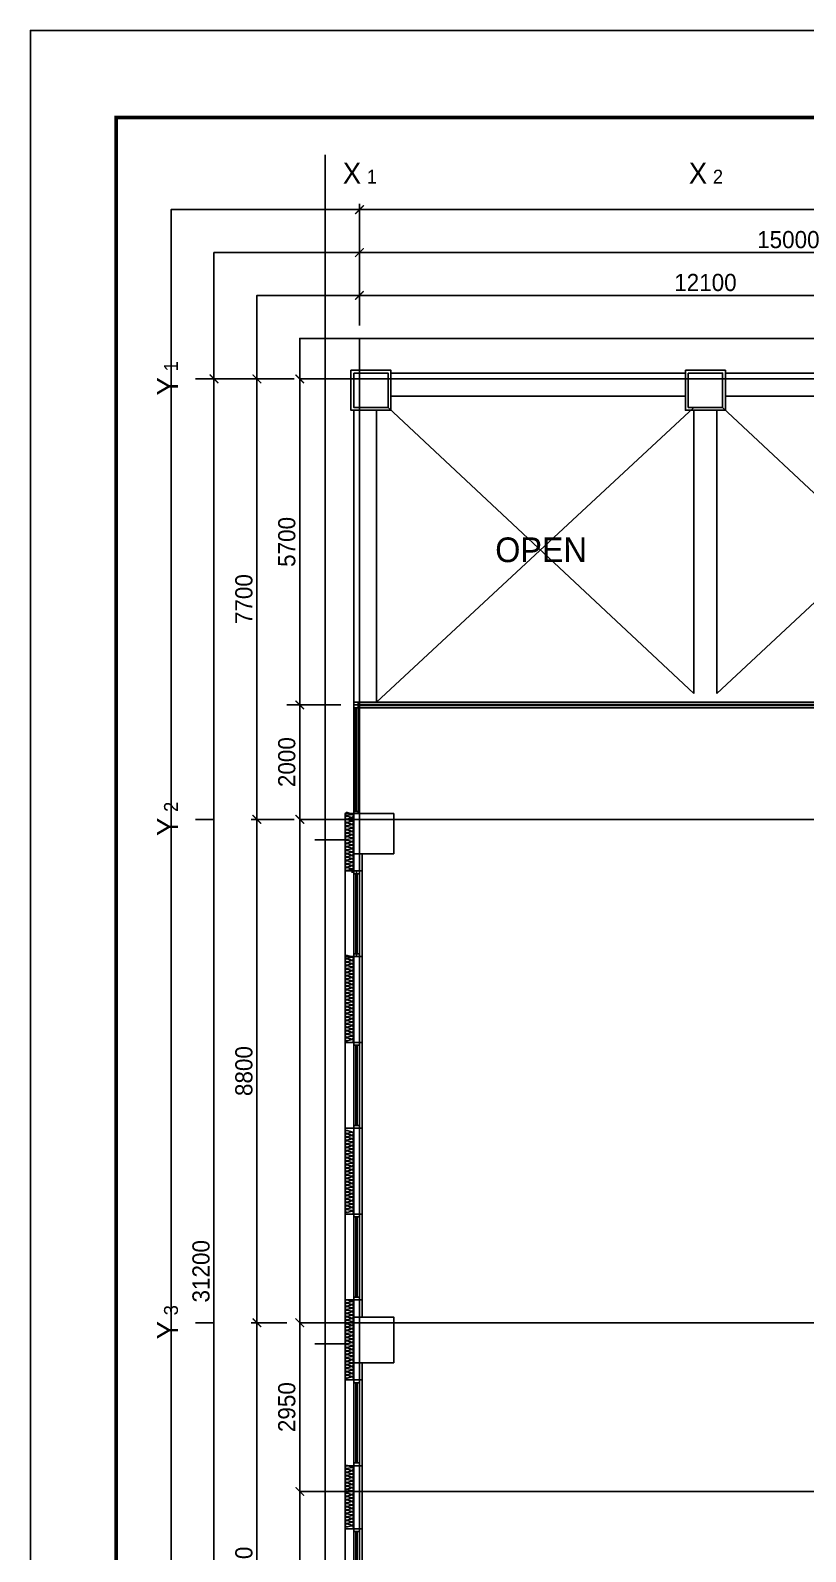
# Model space of a CAD drawing. Header units: millimetres. Extents: x 0 to 199210, y 0 to 94205.
# Drawn here: x 0 to 13554, y 67614 to 94205 of the extents above; entities that cross this region are included whole.
import ezdxf
from ezdxf.enums import TextEntityAlignment as Align

# ---------------------------------------------------------------- set-up
doc = ezdxf.new("R2010")
doc.units = ezdxf.units.MM
doc.linetypes.add('CEN', pattern=[62, 60, -1, 0, -1])
doc.linetypes.add('HIDDEN', pattern=[3, 2, -1])
doc.layers.get('Defpoints').update_dxf_attribs({"color": 142})
for name, color, linetype in [('4', 4, 'Continuous'), ('CEN', 1, 'CEN'), ('COL', 2, 'Continuous'), ('DIM', 7, 'Continuous'), ('Hid', 7, 'HIDDEN'), ('ins', 9, 'Continuous'), ('OPEN', 11, 'Continuous'), ('WID', 4, 'Continuous'), ('WIN-9', 9, 'Continuous')]:
    doc.layers.add(name, color=color, linetype=linetype)
doc.layers.add('INVisible', color=165, linetype='Continuous', plot=False)
doc.styles.add('11', font='Dotum.ttf')
doc.styles.add('돋움', font='Dotum.ttf')
doc.dimstyles.new('150', dxfattribs={"dimscale": 50, "dimtxt": 6, "dimasz": 3, "dimexe": 2, "dimexo": 4.5, "dimgap": 1.5, "dimtad": 1, "dimtoh": 1, "dimdec": 0, "dimzin": 0, "dimdsep": 46, "dimtxsty": '11', "dimblk1": 'ARCHTICK', "dimblk2": 'ARCHTICK', "dimsah": 1, "dimcen": 5, "dimclrd": 143, "dimclre": 143, "dimclrt": 7, "dimadec": 0, "dimazin": 0, "dimtfac": 1, "dimtdec": 0, "dimtix": 1, "dimtmove": 2, "dimatfit": 3, "dimldrblk": 'ARCHTICK', "dimfxl": 1, "dimtolj": 1, "dimtzin": 0, "dimlwd": -1, "dimlwe": -1, "dimarcsym": 0})

# ---------------------------------------------------------------- blocks, each defined once
blk = doc.blocks.new('FORM_A3_100')
at = {"color": 8}
blk.add_lwpolyline([(42000, 0), (42000, 29700), (0, 29700), (0, 0)], close=True, dxfattribs=at)
at = {"color": 7, "const_width": 41.7}
blk.add_lwpolyline([(41001, 1016), (41001, 28684), (999, 28684), (999, 1016)], close=True, dxfattribs=at)
blk = doc.blocks.new('_ArchTick')
at = {"color": 0, "linetype": 'ByBlock', "const_width": 0.15}
blk.add_lwpolyline([(-0.5, -0.5), (0.5, 0.5)], dxfattribs=at)
blk = doc.blocks.new('*D79')
at = {"layer": 'Defpoints', "color": 0, "transparency": 16777216}
for p in [(4710, 88114), (3960, 80414), (4710, 80414)]:
    blk.add_point(p, dxfattribs=at)
at = {"layer": 'DIM', "color": 143, "transparency": 16777216}
for p, q in [((4485, 88114), (3860, 88114)), ((3960, 88114), (3960, 80414)), ((4485, 80414), (3860, 80414))]:
    blk.add_line(p, q, dxfattribs=at)
at = {"layer": 'DIM', "color": 143, "transparency": 16777216, "xscale": 150, "yscale": 150, "zscale": 150}
for p, rotation in [((3960, 88114), 90), ((3960, 80414), 270)]:
    blk.add_blockref('_ArchTick', p, dxfattribs=dict(at, rotation=rotation))
at = {"layer": 'DIM', "color": 7, "transparency": 16777216, "insert": (3734, 84264), "char_height": 300, "attachment_point": 5, "rotation": 90, "style": '11'}
blk.add_mtext('\\A1;7700', dxfattribs=at)
blk = doc.blocks.new('*D80')
at = {"layer": 'Defpoints', "color": 0, "transparency": 16777216}
for p in [(4710, 80414), (3960, 71614), (4710, 71614)]:
    blk.add_point(p, dxfattribs=at)
at = {"layer": 'DIM', "color": 143, "transparency": 16777216}
for p, q in [((4485, 80414), (3860, 80414)), ((3960, 80414), (3960, 71614)), ((4485, 71614), (3860, 71614))]:
    blk.add_line(p, q, dxfattribs=at)
at = {"layer": 'DIM', "color": 143, "transparency": 16777216, "xscale": 150, "yscale": 150, "zscale": 150}
for p, rotation in [((3960, 80414), 90), ((3960, 71614), 270)]:
    blk.add_blockref('_ArchTick', p, dxfattribs=dict(at, rotation=rotation))
at = {"layer": 'DIM', "color": 7, "transparency": 16777216, "insert": (3734, 76014), "char_height": 300, "attachment_point": 5, "rotation": 90, "style": '11'}
blk.add_mtext('\\A1;8800', dxfattribs=at)
blk = doc.blocks.new('*D81')
at = {"layer": 'Defpoints', "color": 0, "transparency": 16777216}
for p in [(4710, 71614), (3960, 62914), (4710, 62914)]:
    blk.add_point(p, dxfattribs=at)
at = {"layer": 'DIM', "color": 143, "transparency": 16777216}
for p, q in [((4485, 71614), (3860, 71614)), ((3960, 71614), (3960, 62914)), ((4485, 62914), (3860, 62914))]:
    blk.add_line(p, q, dxfattribs=at)
at = {"layer": 'DIM', "color": 143, "transparency": 16777216, "xscale": 150, "yscale": 150, "zscale": 150}
for p, rotation in [((3960, 71614), 90), ((3960, 62914), 270)]:
    blk.add_blockref('_ArchTick', p, dxfattribs=dict(at, rotation=rotation))
at = {"layer": 'DIM', "color": 7, "transparency": 16777216, "insert": (3734, 67264), "char_height": 300, "attachment_point": 5, "rotation": 90, "style": '11'}
blk.add_mtext('\\A1;8700', dxfattribs=at)
blk = doc.blocks.new('*D83')
at = {"layer": 'Defpoints', "color": 0, "transparency": 16777216}
for p in [(4710, 88114), (3210, 56914), (4710, 56914)]:
    blk.add_point(p, dxfattribs=at)
at = {"layer": 'DIM', "color": 143, "transparency": 16777216}
for p, q in [((4485, 88114), (3110, 88114)), ((3210, 88114), (3210, 56914)), ((4485, 56914), (3110, 56914))]:
    blk.add_line(p, q, dxfattribs=at)
at = {"layer": 'DIM', "color": 143, "transparency": 16777216, "xscale": 150, "yscale": 150, "zscale": 150}
for p, rotation in [((3210, 88114), 90), ((3210, 56914), 270)]:
    blk.add_blockref('_ArchTick', p, dxfattribs=dict(at, rotation=rotation))
at = {"layer": 'DIM', "color": 7, "transparency": 16777216, "insert": (2984, 72514), "char_height": 300, "attachment_point": 5, "rotation": 90, "style": '11'}
blk.add_mtext('\\A1;31200', dxfattribs=at)
blk = doc.blocks.new('*D85')
at = {"layer": 'Defpoints', "color": 0, "transparency": 16777216}
for p in [(17853, 89572), (5753, 88822), (17853, 88822)]:
    blk.add_point(p, dxfattribs=at)
at = {"layer": 'DIM', "color": 143, "transparency": 16777216}
for p, q in [((5753, 89047), (5753, 89672)), ((17853, 89047), (17853, 89672)), ((5753, 89572), (17853, 89572))]:
    blk.add_line(p, q, dxfattribs=at)
at = {"layer": 'DIM', "color": 143, "transparency": 16777216, "xscale": 150, "yscale": 150, "zscale": 150, "rotation": 180}
blk.add_blockref('_ArchTick', (5753, 89572), dxfattribs=at)
at = {"layer": 'DIM', "color": 143, "transparency": 16777216, "xscale": 150, "yscale": 150, "zscale": 150}
blk.add_blockref('_ArchTick', (17853, 89572), dxfattribs=at)
at = {"layer": 'DIM', "color": 7, "transparency": 16777216, "insert": (11803, 89797), "char_height": 300, "attachment_point": 5, "style": '11'}
blk.add_mtext('\\A1;12100', dxfattribs=at)
blk = doc.blocks.new('*D87')
at = {"layer": 'Defpoints', "color": 0, "transparency": 16777216}
for p in [(20753, 90322), (5753, 88822), (20753, 88822)]:
    blk.add_point(p, dxfattribs=at)
at = {"layer": 'DIM', "color": 143, "transparency": 16777216}
for p, q in [((5753, 89047), (5753, 90422)), ((20753, 89047), (20753, 90422)), ((5753, 90322), (20753, 90322))]:
    blk.add_line(p, q, dxfattribs=at)
at = {"layer": 'DIM', "color": 143, "transparency": 16777216, "xscale": 150, "yscale": 150, "zscale": 150, "rotation": 180}
blk.add_blockref('_ArchTick', (5753, 90322), dxfattribs=at)
at = {"layer": 'DIM', "color": 143, "transparency": 16777216, "xscale": 150, "yscale": 150, "zscale": 150}
blk.add_blockref('_ArchTick', (20753, 90322), dxfattribs=at)
at = {"layer": 'DIM', "color": 7, "transparency": 16777216, "insert": (13253, 90547), "char_height": 300, "attachment_point": 5, "style": '11'}
blk.add_mtext('\\A1;15000', dxfattribs=at)
blk = doc.blocks.new('*D93')
at = {"layer": 'Defpoints', "color": 0, "transparency": 16777216}
for p in [(5753, 91072), (5753, 88822), (50753, 88822)]:
    blk.add_point(p, dxfattribs=at)
at = {"layer": 'DIM', "color": 143, "transparency": 16777216}
for p, q in [((5753, 89047), (5753, 91172)), ((50753, 91072), (5753, 91072)), ((50753, 89047), (50753, 91172))]:
    blk.add_line(p, q, dxfattribs=at)
at = {"layer": 'DIM', "color": 143, "transparency": 16777216, "xscale": 150, "yscale": 150, "zscale": 150, "rotation": 180}
blk.add_blockref('_ArchTick', (5753, 91072), dxfattribs=at)
at = {"layer": 'DIM', "color": 143, "transparency": 16777216, "xscale": 150, "yscale": 150, "zscale": 150}
blk.add_blockref('_ArchTick', (50753, 91072), dxfattribs=at)
at = {"layer": 'DIM', "color": 7, "transparency": 16777216, "insert": (28253, 91297), "char_height": 300, "attachment_point": 5, "style": '11'}
blk.add_mtext('\\A1;45000', dxfattribs=at)
blk = doc.blocks.new('*D68')
at = {"layer": 'Defpoints', "color": 0, "transparency": 16777216}
for p in [(4710, 71614), (4710, 68664), (4710, 68664)]:
    blk.add_point(p, dxfattribs=at)
at = {"layer": 'DIM', "color": 143, "transparency": 16777216}
for p, q in [((4710, 71614), (4710, 68664)), ((4935, 71614), (4810, 71614)), ((4935, 68664), (4810, 68664))]:
    blk.add_line(p, q, dxfattribs=at)
at = {"layer": 'DIM', "color": 143, "transparency": 16777216, "xscale": 150, "yscale": 150, "zscale": 150}
for p, rotation in [((4710, 71614), 90), ((4710, 68664), 270)]:
    blk.add_blockref('_ArchTick', p, dxfattribs=dict(at, rotation=rotation))
at = {"layer": 'DIM', "color": 7, "transparency": 16777216, "insert": (4484, 70139), "char_height": 300, "attachment_point": 5, "rotation": 90, "style": '11'}
blk.add_mtext('\\A1;2950', dxfattribs=at)
blk = doc.blocks.new('*D69')
at = {"layer": 'Defpoints', "color": 0, "transparency": 16777216}
for p in [(4710, 68664), (4710, 62914), (4710, 62914)]:
    blk.add_point(p, dxfattribs=at)
at = {"layer": 'DIM', "color": 143, "transparency": 16777216}
for p, q in [((4710, 68664), (4710, 62914)), ((4935, 68664), (4810, 68664)), ((4935, 62914), (4810, 62914))]:
    blk.add_line(p, q, dxfattribs=at)
at = {"layer": 'DIM', "color": 143, "transparency": 16777216, "xscale": 150, "yscale": 150, "zscale": 150}
for p, rotation in [((4710, 68664), 90), ((4710, 62914), 270)]:
    blk.add_blockref('_ArchTick', p, dxfattribs=dict(at, rotation=rotation))
at = {"layer": 'DIM', "color": 7, "transparency": 16777216, "insert": (4484, 65789), "char_height": 300, "attachment_point": 5, "rotation": 90, "style": '11'}
blk.add_mtext('\\A1;5750', dxfattribs=at)
blk = doc.blocks.new('insul1')
blk.add_lwpolyline([(0, 0.25, 1.344031), (0.35, 0.25), (0.2, 0.75, -1.344031), (0.55, 0.75), (0.4, 0.25)], format="xyb")
blk = doc.blocks.new('*D107')
at = {"color": 143, "transparency": 16777216}
for p, q in [((5428, 82414), (4610, 82414)), ((4710, 82414), (4710, 80414)), ((4485, 80414), (4610, 80414))]:
    blk.add_line(p, q, dxfattribs=at)
at = {"layer": 'Defpoints', "color": 0, "transparency": 16777216}
for p in [(5653, 82414), (4710, 80414), (4710, 80414)]:
    blk.add_point(p, dxfattribs=at)
at = {"color": 143, "transparency": 16777216, "xscale": 150, "yscale": 150, "zscale": 150}
for p, rotation in [((4710, 82414), 90), ((4710, 80414), 270)]:
    blk.add_blockref('_ArchTick', p, dxfattribs=dict(at, rotation=rotation))
at = {"color": 7, "transparency": 16777216, "insert": (4484, 81414), "char_height": 300, "attachment_point": 5, "rotation": 90, "style": '11'}
blk.add_mtext('\\A1;2000', dxfattribs=at)
blk = doc.blocks.new('*D108')
at = {"color": 143, "transparency": 16777216}
for p, q in [((4485, 88114), (4610, 88114)), ((4710, 88114), (4710, 82414)), ((4485, 82414), (4610, 82414))]:
    blk.add_line(p, q, dxfattribs=at)
at = {"layer": 'Defpoints', "color": 0, "transparency": 16777216}
for p in [(4710, 88114), (4710, 82414), (4710, 82414)]:
    blk.add_point(p, dxfattribs=at)
at = {"color": 143, "transparency": 16777216, "xscale": 150, "yscale": 150, "zscale": 150}
for p, rotation in [((4710, 88114), 90), ((4710, 82414), 270)]:
    blk.add_blockref('_ArchTick', p, dxfattribs=dict(at, rotation=rotation))
at = {"color": 7, "transparency": 16777216, "insert": (4484, 85264), "char_height": 300, "attachment_point": 5, "rotation": 90, "style": '11'}
blk.add_mtext('\\A1;5700', dxfattribs=at)

msp = doc.modelspace()

# ---------------------------------------------------------------- linework, layer by layer
at = {"color": 0, "linetype": 'ByBlock'}
for p, q in [((2884.6, 88114.1), (3209.6, 88114.1)), ((2884.6, 80414.1), (3209.6, 80414.1)), ((2884.6, 71614.1), (3209.6, 71614.1))]:
    msp.add_line(p, q, dxfattribs=at)
for p, q in [((6302.7, 88214.1), (11452.7, 88214.1)), ((12152.7, 88214.1), (17202.7, 88214.1)), ((6302.7, 87814.1), (11452.7, 87814.1)), ((12152.7, 87814.1), (17202.7, 87814.1)), ((5652.7, 87564.1), (5652.7, 82464.1)), ((6052.7, 87564.1), (6052.7, 82464.1)), ((11602.7, 87564.1), (11602.7, 82614.1)), ((12002.7, 87564.1), (12002.7, 82614.1)), ((4975.3, 80057.4), (5540.2, 80057.4)), ((4975.3, 71244.9), (5540.2, 71244.9))]:
    msp.add_line(p, q)
at = {"layer": '4'}
for p, q in [((5502.7, 80514.1), (5502.7, 79514.1)), ((5652.7, 80514.1), (5502.7, 80514.1)), ((5652.7, 79514.1), (5502.7, 79514.1)), ((5652.7, 78014.1), (5502.7, 78014.1)), ((5502.7, 78014.1), (5502.7, 76514.1)), ((5652.7, 76514.1), (5502.7, 76514.1)), ((5652.7, 75014.1), (5502.7, 75014.1)), ((5502.7, 75014.1), (5502.7, 73514.1)), ((5652.7, 73514.1), (5502.7, 73514.1)), ((5502.7, 72014.1), (5502.7, 70614.1)), ((5652.7, 72014.1), (5502.7, 72014.1)), ((5652.7, 70614.1), (5502.7, 70614.1)), ((5652.7, 69114.1), (5502.7, 69114.1)), ((5502.7, 69114.1), (5502.7, 68014.1)), ((5652.7, 68014.1), (5502.7, 68014.1))]:
    msp.add_line(p, q, dxfattribs=at)
for points in [[(5602.7, 88264.1), (5602.7, 87564.1), (6302.7, 87564.1), (6302.7, 88264.1)], [(11452.7, 88264.1), (11452.7, 87564.1), (12152.7, 87564.1), (12152.7, 88264.1)]]:
    msp.add_lwpolyline(points, close=True, dxfattribs=at)
at = {"layer": 'CEN'}
for p, q in [((5752.7, 88822), (5752.7, 55050.5)), ((4709.6, 88114.1), (53578.6, 88114.1)), ((5652.7, 82414.1), (53578.6, 82414.1)), ((4709.6, 80414.1), (53578.6, 80414.1)), ((4709.6, 71614.1), (53578.6, 71614.1)), ((4709.6, 68664.1), (53578.6, 68664.1))]:
    msp.add_line(p, q, dxfattribs=at)
at = {"layer": 'COL'}
for p, q in [((5652.7, 79514.1), (5652.7, 79814.1)), ((5802.7, 79514.1), (5802.7, 79814.1)), ((5652.7, 79514.1), (5802.7, 79514.1)), ((5652.7, 78014.1), (5802.7, 78014.1)), ((5652.7, 78014.1), (5652.7, 76514.1)), ((5802.7, 76514.1), (5802.7, 78014.1)), ((5652.7, 76514.1), (5802.7, 76514.1)), ((5652.7, 75014.1), (5802.7, 75014.1)), ((5652.7, 75014.1), (5652.7, 73514.1)), ((5802.7, 73514.1), (5802.7, 75014.1)), ((5652.7, 73514.1), (5802.7, 73514.1)), ((5652.7, 72014.1), (5802.7, 72014.1)), ((5652.7, 72014.1), (5652.7, 71714.1)), ((5802.7, 72014.1), (5802.7, 71714.1)), ((5652.7, 70614.1), (5652.7, 70914.1)), ((5802.7, 70614.1), (5802.7, 70914.1)), ((5652.7, 70614.1), (5802.7, 70614.1)), ((5652.7, 69114.1), (5802.7, 69114.1)), ((5652.7, 69114.1), (5652.7, 68014.1)), ((5802.7, 68014.1), (5802.7, 69114.1)), ((5652.7, 68014.1), (5802.7, 68014.1))]:
    msp.add_line(p, q, dxfattribs=at)
for points in [[(5652.7, 88214.1), (5652.7, 87614.1), (6252.7, 87614.1), (6252.7, 88214.1), (5652.7, 88214.1)], [(11502.7, 88214.1), (11502.7, 87614.1), (12102.7, 87614.1), (12102.7, 88214.1), (11502.7, 88214.1)], [(5652.7, 80514.1), (5652.7, 79814.1), (6352.7, 79814.1), (6352.7, 80514.1), (5652.7, 80514.1)], [(5652.7, 71714.1), (5652.7, 70914.1), (6352.7, 70914.1), (6352.7, 71714.1), (5652.7, 71714.1)]]:
    msp.add_lwpolyline(points, dxfattribs=at)
at = {"layer": 'Hid', "ltscale": 5}
msp.add_line((5153, 92031.2), (5153, 62738.8), dxfattribs=at)
at = {"layer": 'INVisible'}
for points in [[(55828.6, 52800.5), (2459.6, 52800.5), (2459.6, 91072), (55828.6, 91072)], [(55078.6, 53550.5), (3209.6, 53550.5), (3209.6, 90322), (55078.6, 90322)], [(54328.6, 54300.5), (3959.6, 54300.5), (3959.6, 89572), (54328.6, 89572)], [(53578.6, 55050.5), (4709.6, 55050.5), (4709.6, 88822), (53578.6, 88822)]]:
    msp.add_lwpolyline(points, close=True, dxfattribs=at)
at = {"layer": 'OPEN'}
for p, q in [((6052.7, 82464.1), (11602.7, 87614.1)), ((6252.7, 87614.1), (11602.7, 82614.1)), ((12102.7, 87614.1), (17602.7, 82464.1)), ((12002.7, 82614.1), (17202.7, 87464.1))]:
    msp.add_line(p, q, dxfattribs=at)
at = {"layer": 'WID', "color": 4}
for p, q in [((5652.7, 82464.1), (17602.7, 82464.1)), ((5652.7, 82464.1), (5652.7, 80554.1)), ((5732.7, 82464.1), (5732.7, 80554.1)), ((5652.7, 82364.1), (17602.7, 82364.1)), ((5686.7, 82364.1), (5686.7, 80554.1)), ((5698.7, 82364.1), (5698.7, 80554.1)), ((5732.7, 82424.1), (16152.7, 82424.1)), ((5732.7, 82404.1), (16152.7, 82404.1))]:
    msp.add_line(p, q, dxfattribs=at)
at = {"layer": 'WID'}
for p, q in [((5652.7, 79464.1), (5652.7, 78064.1)), ((5692.7, 79464.1), (5692.7, 78064.1)), ((5712.7, 79464.1), (5712.7, 78064.1)), ((5752.7, 79464.1), (5752.7, 78064.1)), ((5652.7, 76464.1), (5652.7, 75064.1)), ((5692.7, 76464.1), (5692.7, 75064.1)), ((5712.7, 76464.1), (5712.7, 75064.1)), ((5752.7, 76464.1), (5752.7, 75064.1)), ((5652.7, 73464.1), (5652.7, 72064.1)), ((5692.7, 73464.1), (5692.7, 72064.1)), ((5712.7, 73464.1), (5712.7, 72064.1)), ((5752.7, 73464.1), (5752.7, 72064.1)), ((5652.7, 70564.1), (5652.7, 69164.1)), ((5692.7, 70564.1), (5692.7, 69164.1)), ((5712.7, 70564.1), (5712.7, 69164.1)), ((5752.7, 70564.1), (5752.7, 69164.1)), ((5652.7, 67964.1), (5652.7, 66564.1)), ((5692.7, 67964.1), (5692.7, 66564.1)), ((5712.7, 67964.1), (5712.7, 66564.1)), ((5752.7, 67964.1), (5752.7, 66564.1))]:
    msp.add_line(p, q, dxfattribs=at)
at = {"layer": 'WID', "color": 4}
msp.add_lwpolyline([(5707.7, 80514.1), (5732.7, 80514.1), (5732.7, 80554.1), (5652.7, 80554.1), (5652.7, 80514.1), (5677.7, 80514.1)], dxfattribs=at)
at = {"layer": 'WID'}
for points in [[(5752.7, 79514.1), (5752.7, 79464.1), (5652.7, 79464.1), (5652.7, 79514.1)], [(5752.7, 78014.1), (5752.7, 78064.1), (5652.7, 78064.1), (5652.7, 78014.1)], [(5752.7, 76514.1), (5752.7, 76464.1), (5652.7, 76464.1), (5652.7, 76514.1)], [(5752.7, 75014.1), (5752.7, 75064.1), (5652.7, 75064.1), (5652.7, 75014.1)], [(5752.7, 73514.1), (5752.7, 73464.1), (5652.7, 73464.1), (5652.7, 73514.1)], [(5752.7, 72014.1), (5752.7, 72064.1), (5652.7, 72064.1), (5652.7, 72014.1)], [(5752.7, 70614.1), (5752.7, 70564.1), (5652.7, 70564.1), (5652.7, 70614.1)], [(5752.7, 69114.1), (5752.7, 69164.1), (5652.7, 69164.1), (5652.7, 69114.1)], [(5752.7, 68014.1), (5752.7, 67964.1), (5652.7, 67964.1), (5652.7, 68014.1)]]:
    msp.add_lwpolyline(points, close=True, dxfattribs=at)
at = {"layer": 'WIN-9'}
for p, q in [((5502.7, 79514.1), (5502.7, 78014.1)), ((5702.7, 78014.1), (5702.7, 79514.1)), ((5802.7, 78014.1), (5802.7, 79514.1)), ((5502.7, 76514.1), (5502.7, 75014.1)), ((5802.7, 75014.1), (5802.7, 76514.1)), ((5502.7, 73514.1), (5502.7, 72014.1)), ((5802.7, 72014.1), (5802.7, 73514.1)), ((5502.7, 70614.1), (5502.7, 69114.1)), ((5802.7, 69114.1), (5802.7, 70614.1)), ((5502.7, 68014.1), (5502.7, 66514.1)), ((5802.7, 66514.1), (5802.7, 68014.1))]:
    msp.add_line(p, q, dxfattribs=at)

# ---------------------------------------------------------------- block references
at = {"xscale": 1.499999999961756, "yscale": 1.499999999961756, "zscale": 1.499999999961756}
msp.add_blockref('FORM_A3_100', (0, 49655.2), dxfattribs=at)
at = {"layer": 'ins', "xscale": 150, "yscale": 150, "zscale": 150, "rotation": 90, "row_count": 1, "row_spacing": 0, "column_spacing": 60}
for p, column_count in [((5652.7, 79489.1), 17), ((5652.7, 76514.1), 25), ((5652.7, 73514.1), 24), ((5652.7, 70614.1), 23), ((5652.7, 68014.1), 18)]:
    msp.add_blockref('insul1', p, dxfattribs=dict(at, column_count=column_count))

# ---------------------------------------------------------------- texts
at = {"color": 3, "linetype": 'ByBlock', "style": '돋움'}
for tag, text, height, p in [('X', 'X', 365.6, (5622.7, 91709.5)), ('1', '1', 243.8, (5972.1, 91648.6)), ('X', 'X', 365.6, (11672.7, 91709.5)), ('2', '1', 243.8, (12022.1, 91648.6))]:
    msp.add_attdef(tag, text=text, height=height, dxfattribs=at).set_placement(p, align=Align.MIDDLE_CENTER)
for tag, text, height, p in [('1', '1', 243.8, (2458, 88333.4)), ('Y', 'X', 365.6, (2397.1, 87984)), ('2', '1', 243.8, (2458, 80633.4)), ('Y', 'X', 365.6, (2397.1, 80284)), ('3', '1', 243.8, (2458, 71833.4)), ('Y', 'X', 365.6, (2397.1, 71484))]:
    msp.add_attdef(tag, text=text, height=height, rotation=90, dxfattribs=at).set_placement(p, align=Align.MIDDLE_CENTER)
at = {"layer": 'OPEN', "style": '돋움'}
msp.add_text('OPEN', height=432, dxfattribs=at).set_placement((8928.8, 85126.2), align=Align.MIDDLE)

# ---------------------------------------------------------------- dimensions: what is measured, and where the dimension line sits
for base, p1, p2, picture, middle in [((4709.6, 82414.1), (4709.6, 88114.1), (4709.6, 82414.1), '*D108', (4484.4, 85264.1)), ((4709.6, 80414.1), (5652.7, 82414.1), (4709.6, 80414.1), '*D107', (4484.4, 81414.1))]:
    dim = msp.add_linear_dim(base=base, p1=p1, p2=p2, angle=90, dimstyle='150')
    dim.commit()
    dim.dimension.update_dxf_attribs({"geometry": picture, "text_midpoint": middle})
at = {"layer": 'DIM'}
for base, p1, p2, picture, middle in [((5752.7, 91072), (50752.7, 88822), (5752.7, 88822), '*D93', (28252.7, 91297.2)), ((20752.7, 90322), (5752.7, 88822), (20752.7, 88822), '*D87', (13252.7, 90547.2)), ((17852.7, 89572), (5752.7, 88822), (17852.7, 88822), '*D85', (11802.7, 89797.2))]:
    dim = msp.add_linear_dim(base=base, p1=p1, p2=p2, dimstyle='150', override={"dimscale": 50}, dxfattribs=at)
    dim.commit()
    dim.dimension.update_dxf_attribs({"geometry": picture, "text_midpoint": middle})
for base, p1, p2, picture, middle in [((3209.6, 56914.1), (4709.6, 88114.1), (4709.6, 56914.1), '*D83', (2984.4, 72514.1)), ((3959.6, 80414.1), (4709.6, 88114.1), (4709.6, 80414.1), '*D79', (3734.4, 84264.1)), ((3959.6, 71614.1), (4709.6, 80414.1), (4709.6, 71614.1), '*D80', (3734.4, 76014.1)), ((3959.6, 62914.1), (4709.6, 71614.1), (4709.6, 62914.1), '*D81', (3734.4, 67264.1))]:
    dim = msp.add_linear_dim(base=base, p1=p1, p2=p2, angle=90, dimstyle='150', override={"dimscale": 50}, dxfattribs=at)
    dim.commit()
    dim.dimension.update_dxf_attribs({"geometry": picture, "text_midpoint": middle})
for base, p1, p2, picture, middle in [((4709.6, 68664.1), (4709.6, 71614.1), (4709.6, 68664.1), '*D68', (4484.4, 70139.1)), ((4709.6, 62914.1), (4709.6, 68664.1), (4709.6, 62914.1), '*D69', (4484.4, 65789.1))]:
    dim = msp.add_linear_dim(base=base, p1=p1, p2=p2, angle=90, dimstyle='150', dxfattribs=at)
    dim.commit()
    dim.dimension.update_dxf_attribs({"geometry": picture, "text_midpoint": middle})

doc.saveas('drawing.dxf')
